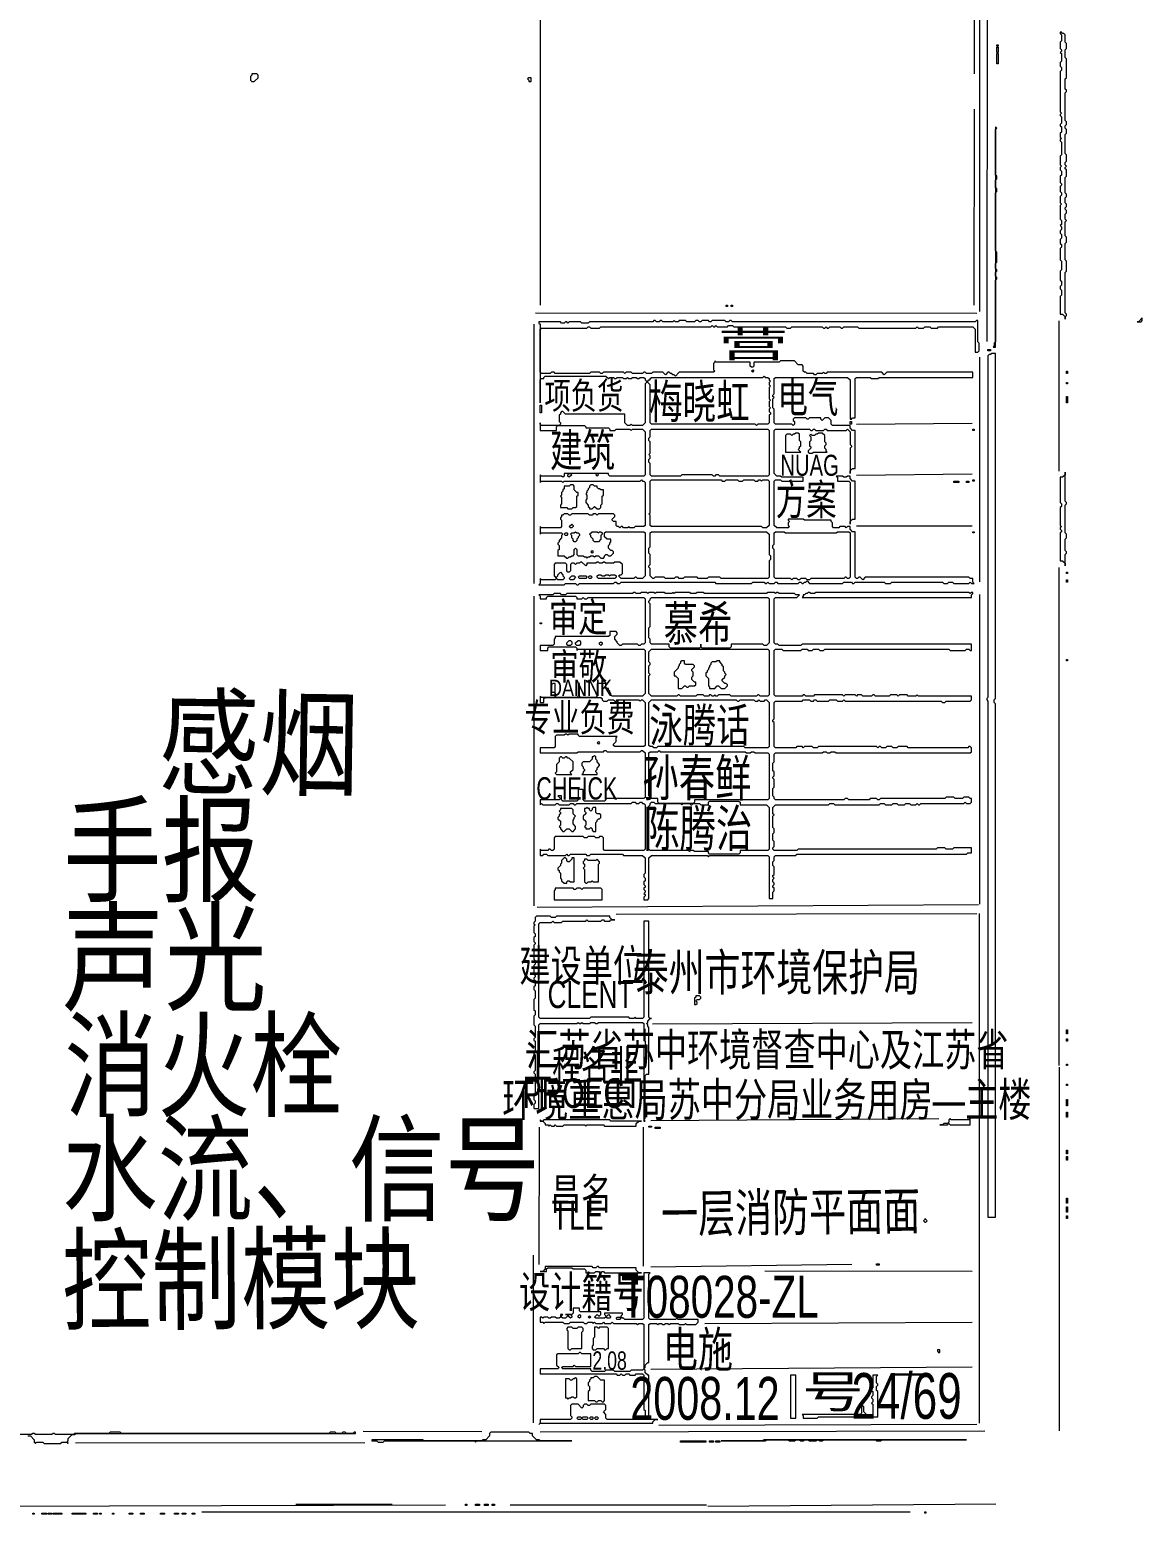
# Model space of a CAD drawing. Extents: x 25 to 4929, y 26 to 3478.
# Drawn here: x 4050 to 4929, y 35 to 1209 of the extents above; entities that cross this region are included whole.
import ezdxf

# ---------------------------------------------------------------- set-up
doc = ezdxf.new("R2010")
doc.units = 0
for name, color, linetype, lineweight in [('OCR_TEXT', 6, 'Continuous', 0), ('TRACE_CURVE', 6, 'Continuous', 0), ('TRACE_STRAIGHT', 5, 'Continuous', 0), ('TRACE_TEXT_SYMBOL', 6, 'Continuous', 0)]:
    doc.layers.add(name, color=color, linetype=linetype, lineweight=lineweight)
doc.styles.add('wqy-unicode', font='wqy-unicode.lff')

msp = doc.modelspace()

# ---------------------------------------------------------------- linework, layer by layer
at = {"layer": 'TRACE_CURVE', "color": 6}
for points in [[(4864, 1207), (4864, 1206), (4865, 1205), (4865, 1200), (4864, 1199), (4864, 1194), (4865, 1193), (4865, 1192), (4864, 1191), (4865, 1190), (4865, 1184), (4864, 1183), (4864, 1180), (4865, 1179), (4865, 1177), (4864, 1176), (4864, 1144), (4865, 1143), (4864, 1142), (4864, 1141), (4865, 1140), (4865, 1135), (4864, 1134), (4864, 1133), (4865, 1132), (4865, 1128), (4864, 1127), (4864, 1124), (4865, 1123), (4864, 1122), (4864, 1121), (4865, 1120), (4865, 1110), (4864, 1109), (4864, 1102), (4865, 1101), (4864, 1100), (4864, 1098), (4865, 1097), (4865, 1094), (4864, 1093), (4864, 1088), (4865, 1087), (4865, 1086), (4864, 1085), (4864, 1081), (4865, 1080), (4865, 1078), (4864, 1077), (4864, 1072), (4865, 1071), (4864, 1070), (4864, 1059), (4865, 1058), (4865, 1055), (4864, 1054), (4865, 1053), (4865, 1051), (4864, 1050), (4864, 1048), (4865, 1047), (4865, 1044), (4864, 1043), (4864, 1040)], [(4869, 1134), (4869, 1136), (4868, 1137), (4868, 1159), (4869, 1160), (4869, 1161), (4868, 1162), (4868, 1170), (4869, 1171), (4869, 1186), (4868, 1187), (4868, 1193), (4869, 1194), (4869, 1198), (4868, 1199), (4868, 1205), (4867, 1206), (4866, 1206), (4865, 1207), (4864, 1207)], [(4864, 1040), (4865, 1039), (4865, 1037), (4864, 1036), (4864, 1027), (4865, 1026), (4865, 1019), (4864, 1018), (4864, 1011), (4865, 1010), (4865, 1007), (4864, 1006), (4864, 1004), (4865, 1003), (4865, 999), (4864, 998), (4864, 984), (4866, 984), (4868, 982), (4868, 980), (4868, 982), (4869, 983), (4869, 984), (4868, 985), (4868, 1017), (4869, 1018), (4869, 1026), (4868, 1027), (4868, 1040), (4869, 1041), (4869, 1045), (4868, 1046), (4868, 1057), (4869, 1058), (4868, 1059), (4868, 1063), (4869, 1064), (4869, 1066), (4868, 1067), (4868, 1068), (4869, 1069), (4869, 1071), (4868, 1072), (4868, 1076), (4869, 1077), (4869, 1079), (4868, 1080), (4868, 1092), (4869, 1093), (4869, 1098), (4868, 1099), (4868, 1100), (4869, 1101), (4868, 1102), (4868, 1104), (4869, 1105), (4869, 1110), (4868, 1111), (4868, 1126), (4869, 1127), (4869, 1130), (4868, 1131), (4868, 1133), (4869, 1134)], [(4543, 979), (4542, 978), (4492, 978), (4491, 977), (4486, 977), (4485, 978), (4476, 978), (4475, 977), (4474, 978), (4473, 978), (4472, 977), (4470, 977), (4469, 978), (4452, 978), (4452, 977), (4453, 976), (4453, 914), (4453, 932), (4454, 933), (4456, 933), (4456, 934), (4457, 935), (4505, 935), (4507, 933), (4508, 934), (4511, 934), (4512, 933), (4513, 933), (4514, 934), (4518, 934), (4519, 933), (4521, 933), (4522, 934), (4523, 933), (4525, 933), (4526, 934), (4529, 934), (4530, 933), (4531, 933), (4532, 934), (4535, 934), (4536, 933), (4536, 932), (4537, 931), (4537, 930), (4536, 929), (4536, 898), (4534, 896), (4526, 896), (4525, 897), (4524, 896), (4522, 896), (4520, 898), (4520, 905), (4473, 905), (4471, 907), (4470, 907), (4469, 906), (4469, 905), (4468, 904), (4468, 899), (4469, 898), (4469, 897), (4468, 896)], [(4500, 973), (4501, 974), (4588, 974), (4589, 975), (4590, 974), (4591, 974), (4592, 975), (4593, 974), (4601, 974), (4602, 975), (4605, 975), (4606, 974), (4647, 974), (4648, 973), (4651, 973), (4652, 974), (4676, 974), (4677, 973), (4678, 973), (4679, 974), (4680, 973), (4681, 973), (4682, 974), (4690, 974), (4691, 973), (4692, 973), (4693, 974), (4704, 974), (4705, 973), (4750, 973), (4751, 974), (4752, 973), (4756, 973), (4757, 974), (4761, 974), (4762, 973), (4767, 973), (4768, 974), (4795, 974), (4797, 972), (4797, 954), (4799, 954), (4800, 955), (4800, 961), (4799, 962), (4799, 979), (4798, 979), (4797, 978), (4605, 978), (4604, 979), (4603, 979), (4602, 978), (4600, 978), (4599, 979), (4589, 979), (4588, 978), (4587, 978), (4586, 979), (4581, 979), (4580, 978), (4579, 978), (4578, 979), (4576, 979), (4575, 978)], [(4575, 978), (4569, 978), (4568, 979), (4563, 979), (4562, 978), (4560, 978), (4559, 979), (4558, 978), (4550, 978), (4549, 979), (4548, 979), (4547, 978), (4545, 978), (4544, 979), (4543, 979)], [(4669, 937), (4664, 937), (4663, 938), (4662, 938), (4661, 939), (4661, 943), (4660, 944), (4657, 944), (4654, 947), (4643, 947), (4642, 946), (4622, 946), (4622, 943), (4621, 942), (4620, 942), (4619, 943), (4619, 946), (4592, 946), (4591, 947), (4591, 946), (4590, 945), (4590, 940), (4591, 939), (4590, 938), (4563, 938), (4560, 935), (4559, 936), (4558, 936), (4557, 937), (4556, 937), (4555, 938), (4554, 938), (4552, 936), (4550, 938), (4542, 938), (4541, 937), (4537, 937), (4536, 938), (4535, 938), (4534, 937), (4526, 937), (4525, 938), (4521, 938), (4520, 937), (4519, 938), (4503, 938), (4502, 937), (4501, 937), (4500, 938), (4493, 938), (4492, 937), (4465, 937), (4464, 938), (4462, 938), (4461, 937), (4454, 937), (4453, 938), (4453, 972), (4454, 973), (4490, 973), (4491, 974), (4492, 974), (4493, 973), (4500, 973)], [(4698, 858), (4698, 860), (4700, 862), (4702, 862), (4702, 892), (4700, 892), (4698, 894), (4698, 896), (4684, 896), (4683, 897), (4683, 900), (4681, 902), (4678, 902), (4676, 900), (4675, 901), (4675, 902), (4666, 902), (4665, 901), (4664, 901), (4663, 902), (4654, 902), (4653, 901), (4653, 900), (4654, 899), (4654, 897), (4653, 896), (4652, 897), (4639, 897), (4638, 898), (4638, 909), (4637, 910), (4637, 917), (4638, 918), (4637, 919), (4637, 920), (4638, 921), (4638, 933), (4639, 934), (4696, 934), (4698, 932), (4698, 901), (4699, 901), (4700, 902), (4702, 902), (4702, 933), (4703, 934), (4714, 934), (4715, 933), (4720, 933), (4721, 934), (4795, 934), (4795, 938), (4727, 938), (4725, 936), (4723, 938), (4680, 938), (4679, 937), (4678, 937), (4677, 938), (4676, 937), (4672, 937), (4671, 936), (4670, 936), (4669, 937)], [(4468, 896), (4454, 896), (4453, 897), (4453, 898), (4453, 892), (4466, 892), (4466, 895), (4467, 896), (4488, 896), (4489, 895), (4489, 894), (4507, 894), (4508, 893), (4508, 892), (4512, 892), (4513, 893), (4524, 893), (4525, 892), (4526, 893), (4534, 893), (4536, 891), (4536, 857), (4535, 856), (4508, 856), (4507, 857), (4507, 858), (4472, 858), (4472, 856), (4471, 855), (4470, 856), (4454, 856), (4453, 857), (4453, 851), (4454, 852), (4470, 852), (4471, 851), (4472, 852), (4532, 852), (4533, 853), (4534, 852), (4535, 852), (4536, 851), (4536, 817), (4535, 816), (4528, 816), (4527, 815), (4524, 815), (4523, 816), (4522, 815), (4519, 815), (4518, 816), (4517, 816), (4516, 815), (4515, 816), (4514, 816), (4513, 817), (4513, 820), (4511, 820), (4510, 821), (4510, 822), (4512, 824), (4512, 825), (4511, 826), (4499, 826)], [(4793, 775), (4792, 776), (4710, 776), (4708, 774), (4706, 776), (4705, 776), (4704, 775), (4703, 775), (4702, 776), (4702, 812), (4700, 812), (4698, 814), (4698, 816), (4696, 816), (4695, 815), (4694, 816), (4690, 816), (4689, 815), (4685, 815), (4684, 816), (4684, 819), (4683, 820), (4683, 821), (4662, 821), (4661, 822), (4649, 822), (4649, 821), (4650, 820), (4649, 819), (4649, 817), (4650, 816), (4649, 815), (4640, 815), (4638, 817), (4638, 852), (4639, 853), (4643, 853), (4644, 852), (4661, 852), (4661, 855), (4644, 855), (4643, 856), (4640, 856), (4638, 858), (4638, 892), (4639, 893), (4666, 893), (4667, 892), (4668, 892), (4669, 893), (4670, 893), (4671, 892), (4677, 892), (4678, 893), (4679, 893), (4680, 892), (4695, 892), (4696, 893), (4698, 891), (4698, 881), (4699, 880), (4699, 879), (4698, 878), (4698, 858)], [(4499, 826), (4498, 825), (4497, 826), (4495, 826), (4494, 825), (4492, 825), (4491, 826), (4478, 826), (4477, 825), (4476, 825), (4475, 826), (4472, 826), (4471, 825), (4470, 825), (4470, 824), (4469, 823), (4469, 822), (4470, 821), (4470, 816), (4469, 815), (4454, 815), (4453, 816), (4453, 810), (4454, 811), (4470, 811), (4471, 810), (4470, 809), (4470, 807), (4468, 805), (4468, 804), (4467, 803), (4467, 802), (4468, 801), (4468, 798), (4467, 797), (4467, 793), (4472, 793), (4474, 791), (4475, 791), (4476, 792), (4477, 792), (4478, 793), (4479, 793), (4480, 794), (4480, 798), (4481, 799), (4482, 798), (4482, 794), (4483, 793), (4487, 793), (4488, 792), (4489, 792), (4490, 791), (4491, 792), (4492, 792), (4493, 793), (4495, 793), (4496, 792), (4497, 793), (4499, 793), (4501, 791), (4503, 791), (4504, 792), (4504, 793)], [(4504, 793), (4505, 794), (4506, 794), (4507, 793), (4509, 793), (4511, 795), (4511, 796), (4510, 797), (4509, 797), (4507, 799), (4507, 801), (4508, 802), (4508, 803), (4509, 804), (4509, 806), (4506, 806), (4504, 808), (4504, 811), (4505, 812), (4535, 812), (4536, 811), (4536, 777), (4534, 775), (4530, 775), (4529, 776), (4528, 776), (4527, 775), (4517, 775), (4515, 777), (4516, 778), (4517, 778), (4518, 779), (4518, 786), (4516, 788), (4512, 788), (4511, 787), (4505, 787), (4504, 788), (4503, 788), (4502, 787), (4500, 787), (4499, 788), (4498, 788), (4497, 787), (4490, 787), (4490, 786), (4489, 785), (4486, 788), (4485, 788), (4484, 787), (4482, 787), (4481, 786), (4480, 787), (4478, 787), (4477, 786), (4477, 781), (4476, 780), (4475, 780), (4474, 781), (4474, 786), (4473, 787), (4465, 787), (4464, 786), (4464, 777)], [(4464, 777), (4466, 775), (4465, 774), (4454, 774), (4453, 775), (4453, 771), (4452, 770), (4472, 770), (4473, 771), (4481, 771), (4482, 770), (4483, 770), (4484, 771), (4511, 771), (4512, 772), (4513, 772), (4514, 771), (4516, 771), (4517, 772), (4591, 772), (4592, 771), (4620, 771), (4621, 772), (4630, 772), (4631, 771), (4632, 771), (4633, 772), (4634, 771), (4638, 771), (4639, 772), (4640, 772), (4641, 771), (4657, 771), (4658, 772), (4659, 772), (4660, 771), (4661, 771), (4662, 772), (4663, 772), (4664, 773), (4666, 771), (4692, 771), (4693, 772), (4699, 772), (4700, 771), (4701, 771), (4702, 772), (4725, 772), (4726, 771), (4730, 771), (4731, 772), (4771, 772), (4772, 771), (4775, 771), (4776, 772), (4779, 772), (4780, 771), (4792, 771), (4793, 772), (4794, 771), (4796, 771), (4795, 772), (4795, 775), (4793, 775)], [(4527, 764), (4526, 763), (4474, 763), (4473, 762), (4470, 762), (4469, 763), (4464, 763), (4463, 762), (4452, 762), (4453, 761), (4453, 759), (4458, 759), (4458, 760), (4459, 761), (4481, 761), (4482, 760), (4482, 759), (4486, 759), (4487, 760), (4488, 759), (4490, 759), (4491, 760), (4535, 760), (4536, 759), (4536, 724), (4535, 723), (4533, 723), (4532, 722), (4531, 722), (4530, 723), (4518, 723), (4517, 722), (4516, 722), (4514, 724), (4514, 725), (4512, 727), (4512, 729), (4514, 731), (4514, 732), (4513, 733), (4508, 733), (4508, 730), (4507, 729), (4465, 729), (4465, 728), (4464, 727), (4464, 723), (4463, 722), (4453, 722), (4453, 718), (4459, 718), (4459, 720), (4460, 721), (4481, 721), (4482, 720), (4482, 718), (4483, 719), (4535, 719), (4536, 718), (4536, 684), (4534, 682), (4510, 682), (4509, 683), (4509, 684)], [(4577, 764), (4576, 763), (4572, 763), (4571, 764), (4560, 764), (4559, 763), (4558, 764), (4557, 763), (4552, 763), (4551, 764), (4545, 764), (4544, 763), (4543, 764), (4539, 764), (4538, 763), (4537, 764), (4533, 764), (4532, 763), (4529, 763), (4528, 764), (4527, 764)], [(4718, 682), (4717, 683), (4716, 683), (4715, 682), (4708, 682), (4707, 683), (4704, 683), (4703, 682), (4702, 683), (4694, 683), (4693, 682), (4692, 683), (4670, 683), (4669, 682), (4663, 682), (4662, 683), (4661, 683), (4660, 682), (4639, 682), (4638, 683), (4638, 718), (4639, 719), (4644, 719), (4645, 718), (4659, 718), (4660, 719), (4664, 719), (4665, 718), (4668, 718), (4669, 719), (4673, 719), (4674, 718), (4677, 718), (4678, 719), (4776, 719), (4777, 718), (4789, 718), (4790, 719), (4792, 719), (4793, 718), (4794, 718), (4794, 723), (4660, 723), (4659, 722), (4642, 722), (4641, 723), (4639, 723), (4638, 724), (4638, 759), (4639, 760), (4656, 760), (4658, 762), (4655, 762), (4654, 763), (4642, 763), (4641, 764), (4640, 764), (4639, 763), (4638, 764), (4633, 764), (4632, 763), (4583, 763), (4582, 764), (4577, 764)], [(4509, 684), (4508, 685), (4508, 686), (4507, 687), (4507, 688), (4506, 688), (4505, 689), (4505, 693), (4504, 692), (4498, 692), (4498, 682), (4497, 681), (4485, 681), (4484, 682), (4484, 692), (4483, 692), (4483, 682), (4482, 681), (4466, 681), (4465, 682), (4465, 692), (4463, 692), (4462, 691), (4462, 685), (4464, 685), (4465, 684), (4465, 682), (4464, 681), (4454, 681), (4453, 682), (4453, 677), (4456, 677), (4456, 680), (4457, 681), (4501, 681), (4502, 680), (4502, 679), (4503, 678), (4506, 678), (4507, 679), (4511, 679), (4512, 678), (4513, 678), (4514, 679), (4531, 679), (4532, 678), (4533, 679), (4534, 679), (4536, 677), (4536, 643), (4535, 642), (4512, 642), (4511, 643), (4511, 644), (4513, 646), (4513, 649), (4514, 650), (4484, 650), (4483, 651), (4483, 652), (4476, 652), (4475, 651), (4474, 652), (4473, 652)], [(4791, 641), (4744, 641), (4743, 642), (4736, 642), (4735, 641), (4732, 641), (4731, 642), (4727, 642), (4726, 641), (4723, 641), (4722, 642), (4721, 642), (4720, 641), (4719, 642), (4673, 642), (4672, 641), (4669, 641), (4668, 642), (4662, 642), (4661, 641), (4660, 642), (4656, 642), (4655, 641), (4639, 641), (4638, 642), (4638, 661), (4637, 662), (4637, 663), (4638, 664), (4638, 677), (4639, 678), (4660, 678), (4661, 679), (4666, 679), (4667, 678), (4669, 678), (4670, 679), (4671, 679), (4672, 678), (4681, 678), (4682, 679), (4687, 679), (4688, 678), (4692, 678), (4693, 679), (4694, 678), (4770, 678), (4771, 677), (4773, 677), (4774, 678), (4793, 678), (4794, 679), (4794, 682), (4752, 682), (4751, 683), (4750, 682), (4744, 682), (4743, 683), (4737, 683), (4736, 682), (4735, 683), (4730, 683), (4729, 682), (4718, 682)], [(4473, 652), (4472, 651), (4466, 651), (4465, 650), (4465, 642), (4464, 641), (4453, 641), (4453, 637), (4482, 637), (4483, 638), (4503, 638), (4504, 639), (4505, 639), (4506, 638), (4532, 638), (4533, 639), (4534, 639), (4536, 637), (4536, 602), (4535, 601), (4505, 601), (4505, 600), (4504, 599), (4488, 599), (4487, 600), (4487, 608), (4483, 608), (4483, 600), (4482, 599), (4471, 599), (4470, 600), (4470, 603), (4467, 603), (4469, 601), (4468, 600), (4453, 600), (4453, 596), (4454, 597), (4455, 596), (4465, 596), (4466, 597), (4467, 597), (4468, 596), (4476, 596), (4477, 597), (4479, 597), (4480, 596), (4481, 596), (4482, 597), (4525, 597), (4526, 598), (4528, 598), (4529, 597), (4531, 597), (4532, 598), (4533, 598), (4534, 597), (4535, 597), (4536, 596), (4536, 561), (4535, 560), (4504, 560), (4503, 561), (4503, 570)], [(4736, 596), (4741, 596), (4742, 597), (4745, 597), (4746, 596), (4750, 596), (4751, 597), (4752, 596), (4753, 596), (4754, 597), (4788, 597), (4789, 598), (4790, 597), (4793, 597), (4794, 598), (4794, 601), (4793, 601), (4792, 602), (4788, 602), (4787, 601), (4781, 601), (4780, 602), (4774, 602), (4773, 601), (4722, 601), (4721, 600), (4720, 600), (4719, 601), (4714, 601), (4713, 600), (4697, 600), (4696, 601), (4694, 601), (4693, 600), (4639, 600), (4638, 601), (4638, 602), (4637, 603), (4637, 609), (4638, 610), (4638, 616), (4637, 617), (4637, 618), (4638, 619), (4638, 622), (4637, 623), (4637, 629), (4638, 630), (4638, 636), (4639, 637), (4676, 637), (4677, 638), (4679, 638), (4680, 637), (4682, 637), (4683, 638), (4686, 638), (4687, 637), (4793, 637), (4794, 638), (4794, 641), (4793, 642), (4792, 642), (4791, 641)], [(4633, 556), (4634, 555), (4634, 522), (4637, 522), (4637, 527), (4638, 528), (4638, 530), (4637, 531), (4637, 532), (4638, 533), (4638, 534), (4637, 535), (4637, 537), (4638, 538), (4637, 539), (4637, 540), (4638, 541), (4638, 547), (4637, 548), (4637, 551), (4638, 552), (4638, 555), (4639, 556), (4655, 556), (4656, 557), (4790, 557), (4791, 558), (4794, 558), (4794, 562), (4780, 562), (4779, 561), (4774, 561), (4773, 562), (4767, 562), (4766, 561), (4657, 561), (4656, 560), (4638, 560), (4637, 561), (4637, 562), (4638, 563), (4638, 567), (4637, 568), (4637, 573), (4638, 574), (4638, 577), (4637, 578), (4637, 587), (4638, 588), (4637, 589), (4637, 594), (4639, 596), (4681, 596), (4682, 597), (4685, 597), (4686, 596), (4721, 596), (4722, 597), (4725, 597), (4726, 596), (4731, 596), (4732, 597), (4735, 597), (4736, 596)], [(4503, 570), (4502, 571), (4500, 571), (4499, 570), (4497, 570), (4496, 571), (4491, 571), (4490, 570), (4488, 570), (4487, 571), (4465, 571), (4464, 570), (4464, 561), (4463, 560), (4462, 560), (4461, 561), (4460, 561), (4459, 560), (4454, 560), (4453, 561), (4453, 556), (4455, 556), (4456, 557), (4458, 557), (4459, 556), (4473, 556), (4474, 557), (4475, 556), (4476, 556), (4477, 557), (4489, 557), (4490, 556), (4492, 556), (4493, 557), (4518, 557), (4519, 556), (4534, 556), (4536, 554), (4536, 542), (4535, 541), (4535, 539), (4536, 538), (4536, 536), (4535, 535), (4535, 533), (4536, 532), (4536, 531), (4535, 530), (4535, 529), (4536, 528), (4536, 527), (4535, 526), (4536, 525), (4536, 524), (4535, 523), (4535, 521), (4538, 521), (4539, 522), (4539, 554), (4541, 556), (4585, 556), (4586, 555), (4587, 556), (4633, 556)], [(4450, 508), (4449, 507), (4449, 504), (4448, 503), (4448, 502), (4449, 501), (4448, 500), (4448, 495), (4449, 494), (4449, 492), (4448, 491), (4448, 488), (4449, 487), (4449, 486), (4448, 485), (4448, 474), (4449, 473), (4449, 470), (4448, 469), (4448, 462), (4449, 461), (4449, 460), (4448, 459), (4448, 458), (4449, 457), (4449, 453), (4448, 452), (4448, 450), (4449, 449), (4449, 443), (4448, 442), (4448, 434), (4449, 433), (4449, 430), (4448, 429), (4448, 422), (4449, 421), (4449, 412), (4448, 411), (4448, 410), (4449, 409), (4449, 401), (4448, 400), (4448, 399), (4449, 398), (4449, 386), (4448, 385), (4448, 384), (4449, 383), (4449, 367), (4448, 366), (4448, 363), (4449, 362), (4449, 360), (4448, 359), (4448, 356), (4452, 356), (4452, 422), (4453, 423), (4482, 423), (4483, 424), (4484, 423), (4485, 423), (4486, 424)], [(4508, 507), (4508, 508), (4466, 508), (4465, 507), (4462, 507), (4461, 508), (4450, 508)], [(4486, 424), (4487, 423), (4492, 423), (4493, 424), (4496, 424), (4497, 423), (4498, 423), (4499, 424), (4534, 424), (4535, 423), (4535, 410), (4536, 409), (4536, 407), (4537, 406), (4535, 404), (4535, 346), (4536, 346), (4535, 347), (4536, 348), (4536, 382), (4537, 383), (4539, 383), (4539, 420), (4538, 421), (4538, 422), (4537, 423), (4538, 424), (4538, 425), (4540, 427), (4541, 427), (4540, 427), (4539, 428), (4539, 504), (4535, 504), (4535, 428), (4534, 427), (4529, 427), (4528, 428), (4527, 427), (4524, 427), (4523, 428), (4493, 428), (4492, 427), (4453, 427), (4452, 428), (4452, 502), (4453, 503), (4462, 503), (4463, 504), (4464, 503), (4470, 503), (4471, 504), (4489, 504), (4490, 505), (4491, 504), (4501, 504), (4502, 505), (4503, 505), (4504, 504), (4508, 504), (4509, 505), (4512, 505), (4510, 505), (4508, 507)]]:
    msp.add_lwpolyline(points, dxfattribs=at)
for points in [[(4813, 1132), (4813, 962), (4812, 961), (4812, 959), (4811, 958), (4813, 958), (4813, 1011), (4814, 1012), (4814, 1013), (4813, 1014), (4813, 1017), (4814, 1018), (4814, 1019), (4813, 1020), (4813, 1024), (4814, 1025), (4814, 1033), (4813, 1034), (4813, 1080), (4814, 1081), (4814, 1083), (4813, 1084), (4813, 1090), (4814, 1091), (4814, 1093), (4813, 1094), (4813, 1130), (4814, 1131)], [(4810, 953), (4809, 952), (4808, 952), (4807, 951), (4807, 681), (4806, 680), (4806, 679), (4807, 678), (4807, 270), (4813, 270), (4813, 676), (4812, 677), (4812, 679), (4813, 680), (4813, 953)], [(4620, 939), (4621, 940), (4622, 939), (4621, 938)], [(4629, 934), (4630, 935), (4631, 934), (4633, 934), (4634, 933), (4634, 932), (4635, 931), (4634, 930), (4634, 928), (4635, 927), (4634, 926), (4634, 917), (4635, 916), (4634, 915), (4634, 911), (4635, 910), (4634, 909), (4634, 907), (4635, 906), (4635, 905), (4634, 904), (4634, 898), (4633, 897), (4625, 897), (4624, 896), (4623, 897), (4541, 897), (4540, 898), (4540, 928), (4538, 930), (4538, 931), (4539, 932), (4540, 932), (4540, 933), (4541, 934)], [(4540, 892), (4541, 893), (4633, 893), (4634, 892), (4634, 857), (4633, 856), (4595, 856), (4594, 857), (4592, 857), (4591, 856), (4590, 856), (4589, 857), (4565, 857), (4564, 856), (4541, 856), (4540, 857), (4540, 866), (4539, 867), (4539, 869), (4540, 870), (4540, 872), (4539, 873), (4540, 874), (4540, 883), (4539, 884), (4539, 886), (4540, 887)], [(4475, 857), (4476, 858), (4477, 858), (4478, 857), (4476, 855), (4475, 856)], [(4497, 857), (4498, 858), (4499, 857), (4498, 856)], [(4540, 852), (4541, 853), (4596, 853), (4597, 852), (4599, 852), (4600, 853), (4609, 853), (4610, 852), (4613, 852), (4614, 853), (4622, 853), (4623, 852), (4625, 852), (4626, 853), (4627, 853), (4628, 852), (4629, 853), (4633, 853), (4634, 852), (4634, 817), (4632, 815), (4629, 815), (4628, 816), (4541, 816), (4540, 817), (4540, 825), (4539, 826), (4540, 827)], [(4472, 810), (4473, 811), (4474, 811), (4475, 810), (4474, 809), (4473, 809)], [(4478, 818), (4479, 817), (4479, 816), (4478, 815), (4477, 815), (4476, 816)], [(4480, 811), (4481, 812), (4482, 811), (4483, 811), (4484, 810), (4484, 809), (4483, 808), (4483, 807), (4482, 806), (4482, 805), (4481, 804), (4480, 804), (4479, 805), (4479, 806), (4478, 807), (4478, 809), (4477, 810), (4478, 811)], [(4494, 812), (4498, 812), (4499, 811), (4500, 812), (4501, 812), (4502, 811), (4502, 810), (4501, 809), (4501, 806), (4499, 804), (4496, 804), (4495, 805), (4495, 806), (4493, 808), (4493, 809), (4492, 810)], [(4540, 811), (4541, 812), (4632, 812), (4634, 810), (4634, 794), (4635, 793), (4635, 790), (4634, 789), (4634, 776), (4633, 775), (4596, 775), (4595, 776), (4586, 776), (4585, 775), (4578, 775), (4577, 776), (4567, 776), (4566, 775), (4563, 775), (4562, 776), (4560, 776), (4559, 775), (4552, 775), (4551, 776), (4544, 776), (4543, 775), (4542, 775), (4540, 777), (4540, 783), (4539, 784), (4539, 785), (4540, 786), (4540, 794), (4539, 795), (4539, 799), (4540, 800)], [(4638, 811), (4639, 812), (4646, 812), (4647, 811), (4687, 811), (4688, 812), (4697, 812), (4698, 811), (4698, 776), (4697, 775), (4696, 775), (4695, 776), (4694, 776), (4693, 775), (4667, 775), (4666, 774), (4664, 774), (4663, 775), (4659, 775), (4658, 774), (4657, 774), (4656, 775), (4653, 775), (4652, 774), (4651, 775), (4639, 775), (4638, 776), (4638, 798), (4637, 799), (4637, 801), (4638, 802)], [(4493, 796), (4494, 797), (4495, 796), (4494, 795)], [(4469, 780), (4471, 778), (4471, 777), (4472, 776), (4472, 775), (4471, 774), (4467, 774), (4466, 775), (4466, 776), (4467, 777), (4467, 778)], [(4478, 777), (4480, 777), (4481, 776), (4479, 774), (4477, 774), (4476, 775)], [(4483, 776), (4484, 777), (4489, 777), (4490, 776), (4489, 775), (4484, 775)], [(4491, 776), (4492, 777), (4493, 777), (4494, 776), (4493, 775), (4492, 775)], [(4498, 777), (4499, 778), (4501, 778), (4502, 777), (4504, 777), (4505, 778), (4507, 778), (4508, 777), (4509, 778), (4512, 778), (4513, 777), (4513, 776), (4512, 775), (4499, 775), (4498, 776)], [(4540, 759), (4541, 760), (4633, 760), (4634, 759), (4634, 724), (4632, 722), (4630, 722), (4629, 723), (4604, 723), (4604, 721), (4603, 720), (4581, 720), (4580, 721), (4580, 723), (4580, 721), (4579, 720), (4556, 720), (4555, 721), (4555, 723), (4541, 723), (4540, 724), (4540, 727), (4539, 728), (4539, 736), (4540, 737), (4540, 755), (4539, 756), (4539, 757), (4540, 758)], [(4476, 726), (4477, 726), (4478, 725), (4478, 723), (4477, 722), (4475, 722), (4474, 723), (4474, 724)], [(4483, 726), (4484, 726), (4485, 725), (4485, 723), (4484, 722), (4482, 722), (4481, 723), (4481, 724)], [(4500, 724), (4501, 725), (4502, 724), (4502, 723), (4501, 722), (4500, 723)], [(4541, 719), (4633, 719), (4634, 718), (4634, 683), (4633, 682), (4627, 682), (4626, 683), (4625, 683), (4624, 682), (4604, 682), (4603, 683), (4594, 683), (4593, 682), (4592, 682), (4591, 683), (4590, 682), (4589, 682), (4588, 683), (4587, 683), (4586, 682), (4583, 682), (4582, 683), (4577, 683), (4576, 682), (4564, 682), (4563, 683), (4562, 683), (4561, 682), (4541, 682), (4539, 684), (4539, 698), (4540, 699), (4539, 700), (4539, 706), (4540, 707), (4540, 708), (4539, 709), (4539, 717)], [(4541, 679), (4608, 679), (4609, 678), (4610, 678), (4611, 679), (4622, 679), (4623, 678), (4625, 678), (4626, 679), (4627, 678), (4630, 678), (4631, 679), (4632, 679), (4634, 677), (4634, 642), (4633, 641), (4615, 641), (4614, 642), (4546, 642), (4545, 641), (4543, 641), (4542, 642), (4540, 642), (4539, 643), (4539, 677)], [(4498, 645), (4499, 646), (4500, 645), (4499, 644)], [(4546, 638), (4547, 639), (4548, 638), (4615, 638), (4616, 637), (4619, 637), (4620, 638), (4622, 638), (4623, 637), (4633, 637), (4634, 636), (4634, 601), (4633, 600), (4575, 600), (4575, 598), (4574, 597), (4547, 597), (4546, 598), (4546, 601), (4541, 601), (4539, 603), (4539, 637), (4540, 638)], [(4586, 598), (4587, 599), (4610, 599), (4611, 598), (4611, 596), (4632, 596), (4634, 594), (4634, 561), (4633, 560), (4611, 560), (4611, 558), (4610, 557), (4587, 557), (4586, 558), (4586, 559), (4575, 559), (4574, 560), (4572, 560), (4571, 559), (4570, 560), (4540, 560), (4539, 561), (4539, 595), (4540, 596), (4540, 597), (4541, 598), (4543, 598), (4544, 597), (4564, 597), (4565, 596), (4566, 597), (4571, 597), (4572, 596), (4573, 596), (4574, 597), (4579, 597), (4580, 596), (4586, 596)]]:
    msp.add_lwpolyline(points, close=True, dxfattribs=at)
at = {"layer": 'TRACE_STRAIGHT', "color": 5}
for p, q in [((4796, 1390), (4796, 1174)), ((4806.3, 962.4), (4806.7, 1304.9)), ((4453.3, 991.1), (4453.4, 1286.1)), ((4800.5, 986.1), (4800.5, 1274.9)), ((4796.1, 991.1), (4796.3, 1146.1)), ((4448.3, 771.1), (4448.3, 976.1)), ((4449.4, 985), (4798.1, 984.8)), ((4863.2, 859.9), (4863.4, 978.6)), ((4800.4, 949.9), (4800.4, 772.4)), ((4703.1, 896.9), (4794.4, 897.8)), ((4703.1, 856.8), (4794.4, 857.8)), ((4703.1, 816.6), (4794.4, 816.6)), ((4863, 781), (4863, 706)), ((4863.3, 389.9), (4863.3, 783.6)), ((4448.3, 516.1), (4448.3, 761.1)), ((4800.4, 762.4), (4800.4, 517.4)), ((4450.6, 515), (4799.4, 517.1)), ((4513.1, 509.6), (4798.1, 510)), ((4800, 510), (4800, 107)), ((4541.9, 422.9), (4794.4, 423.9)), ((4863.3, 388.6), (4863.3, 101.1)), ((4452.3, 232.4), (4452.4, 341.1)), ((4534.4, 341.1), (4534.4, 231.1)), ((4540.6, 346.5), (4768.1, 348)), ((4447.4, 239.9), (4447.4, 107.4)), ((4540.6, 230.6), (4699.4, 232.9)), ((4630.6, 227.6), (4794.4, 227.3)), ((4583.1, 186), (4794.4, 186.9)), ((4540.6, 149.7), (4794.4, 151.7)), ((4546.9, 105.4), (4798.1, 106.2)), ((4313.1, 100.7), (4406.9, 100.5)), ((4453.1, 100.3), (4804.4, 101)), ((4085.6, 91.6), (4314.4, 91.7)), ((3929.4, 41.2), (4378.1, 42.5)), ((4185.6, 37), (4745.6, 36.9)), ((4260, 43), (4336, 43)), ((4429.4, 42.6), (4584.4, 42.5)), ((4585.6, 41.4), (4813.1, 43.4))]:
    msp.add_line(p, q, dxfattribs=at)
at = {"layer": 'TRACE_TEXT_SYMBOL', "color": 6}
for points in [[(4814, 1197), (4815, 1197), (4815, 1196), (4814, 1196)], [(4814, 1195), (4815, 1195), (4815, 1191), (4814, 1191)], [(4814, 1190), (4815, 1190), (4815, 1182), (4814, 1182)], [(4225, 1174), (4225, 1173), (4224, 1172), (4224, 1169), (4225, 1168), (4227, 1168), (4230, 1171), (4230, 1173), (4229, 1174)], [(4444, 1171), (4443, 1170), (4444, 1169), (4444, 1168), (4446, 1168), (4446, 1171)], [(4600, 991), (4601, 991), (4601, 990), (4600, 990)], [(4604, 991), (4605, 991), (4605, 990), (4604, 990)], [(4929, 981), (4926, 978), (4925, 978), (4928, 978), (4929, 979)], [(4807, 956), (4809, 956), (4809, 955), (4807, 955)], [(4869, 939), (4870, 939), (4870, 937), (4869, 937)], [(4869, 930), (4870, 930), (4870, 929), (4869, 929)], [(4869, 919), (4870, 919), (4870, 914), (4869, 914)], [(4453, 912), (4454, 912), (4454, 906), (4453, 906)], [(4698, 899), (4699, 899), (4699, 897), (4698, 897)], [(4795, 893), (4796, 893), (4796, 892), (4795, 892)], [(4655, 890), (4654, 889), (4653, 889), (4652, 888), (4651, 889), (4648, 889), (4647, 888), (4647, 875), (4659, 875), (4657, 877), (4658, 878), (4658, 879), (4659, 880), (4659, 883), (4658, 884), (4658, 889), (4657, 890)], [(4673, 890), (4672, 889), (4671, 889), (4670, 888), (4668, 888), (4667, 889), (4666, 888), (4667, 887), (4667, 884), (4666, 883), (4666, 880), (4667, 879), (4667, 878), (4665, 876), (4665, 875), (4666, 874), (4668, 874), (4669, 875), (4680, 875), (4679, 876), (4679, 877), (4678, 878), (4678, 880), (4679, 881), (4679, 882), (4678, 883), (4678, 888), (4676, 890)], [(4868, 859), (4868, 857), (4866, 855), (4864, 855), (4864, 835), (4865, 834), (4865, 832), (4864, 831), (4864, 817), (4865, 816), (4864, 815), (4864, 814), (4865, 813), (4865, 812), (4864, 811), (4864, 789), (4866, 789), (4868, 787), (4868, 785), (4868, 794), (4869, 795), (4869, 796), (4868, 797), (4868, 806), (4869, 807), (4869, 810), (4868, 811), (4868, 833), (4869, 834), (4869, 835), (4868, 836)], [(4477, 849), (4476, 848), (4472, 848), (4472, 846), (4471, 845), (4471, 844), (4470, 843), (4470, 841), (4469, 840), (4470, 839), (4470, 834), (4469, 833), (4469, 831), (4474, 831), (4475, 830), (4478, 830), (4479, 831), (4481, 831), (4482, 832), (4482, 840), (4483, 841), (4483, 843), (4482, 843), (4480, 845), (4480, 848), (4479, 849)], [(4493, 849), (4492, 848), (4492, 847), (4491, 846), (4491, 845), (4490, 844), (4490, 843), (4489, 842), (4490, 841), (4490, 838), (4489, 837), (4489, 835), (4491, 833), (4491, 832), (4492, 831), (4492, 830), (4494, 830), (4496, 832), (4498, 830), (4500, 830), (4501, 831), (4501, 833), (4502, 834), (4502, 840), (4503, 841), (4503, 845), (4501, 845), (4500, 846), (4499, 846), (4498, 847), (4498, 848), (4496, 848), (4495, 849)], [(4687, 856), (4688, 855), (4688, 852), (4697, 852), (4698, 851), (4698, 818), (4698, 820), (4700, 822), (4702, 822), (4702, 852), (4700, 852), (4698, 854), (4698, 856), (4696, 856), (4695, 855), (4693, 855), (4692, 856)], [(4780, 852), (4784, 852), (4784, 851), (4780, 851)], [(4790, 852), (4792, 852), (4792, 851), (4790, 851)], [(4795, 853), (4796, 853), (4796, 852), (4795, 852)], [(4795, 812), (4796, 812), (4796, 811), (4795, 811)], [(4869, 780), (4870, 780), (4870, 779), (4869, 779)], [(4665, 764), (4664, 763), (4663, 763), (4662, 762), (4661, 762), (4661, 761), (4660, 760), (4794, 760), (4794, 762), (4795, 763), (4795, 764), (4794, 764), (4793, 763), (4792, 764), (4671, 764), (4670, 763), (4667, 763), (4666, 764)], [(4869, 774), (4870, 774), (4870, 772), (4869, 772)], [(4453, 740), (4454, 740), (4454, 739), (4453, 739)], [(4565, 710), (4564, 709), (4564, 708), (4563, 707), (4563, 706), (4562, 705), (4562, 704), (4559, 701), (4559, 698), (4560, 698), (4562, 696), (4562, 688), (4565, 688), (4567, 690), (4568, 690), (4569, 689), (4570, 689), (4571, 690), (4575, 690), (4576, 691), (4576, 693), (4575, 693), (4573, 695), (4573, 697), (4574, 698), (4574, 701), (4573, 702), (4573, 703), (4575, 705), (4575, 706), (4574, 707), (4568, 707), (4567, 708), (4567, 710)], [(4593, 710), (4592, 709), (4589, 709), (4588, 708), (4588, 707), (4587, 706), (4587, 705), (4586, 704), (4586, 703), (4585, 702), (4585, 701), (4584, 700), (4584, 698), (4586, 696), (4586, 690), (4587, 689), (4587, 688), (4591, 688), (4593, 690), (4594, 690), (4596, 688), (4599, 688), (4601, 690), (4601, 691), (4600, 692), (4599, 692), (4597, 694), (4597, 695), (4599, 697), (4599, 698), (4600, 699), (4599, 700), (4599, 701), (4598, 702), (4598, 705), (4597, 706), (4597, 707), (4595, 709), (4595, 710)], [(4869, 711), (4870, 711), (4870, 710), (4869, 710)], [(4453, 664), (4454, 664), (4454, 663), (4453, 663)], [(4469, 634), (4468, 633), (4468, 630), (4466, 628), (4466, 622), (4465, 621), (4466, 620), (4478, 620), (4477, 621), (4477, 622), (4479, 624), (4479, 630), (4476, 633), (4475, 633), (4474, 634), (4473, 634), (4472, 633), (4471, 633), (4470, 634)], [(4496, 635), (4495, 634), (4494, 634), (4494, 632), (4492, 630), (4487, 630), (4486, 629), (4486, 627), (4487, 626), (4487, 625), (4488, 624), (4488, 623), (4487, 622), (4487, 621), (4486, 620), (4498, 620), (4498, 621), (4497, 622), (4497, 623), (4498, 624), (4498, 625), (4500, 627), (4500, 628), (4498, 630), (4498, 631), (4497, 632), (4497, 634)], [(4469, 593), (4469, 592), (4468, 591), (4469, 590), (4469, 589), (4468, 588), (4468, 587), (4467, 586), (4467, 585), (4469, 583), (4469, 580), (4468, 579), (4469, 578), (4469, 577), (4471, 575), (4472, 575), (4474, 577), (4476, 577), (4478, 575), (4479, 575), (4481, 577), (4481, 579), (4479, 581), (4479, 584), (4480, 585), (4480, 586), (4481, 587), (4479, 589), (4479, 592), (4478, 593)], [(4490, 594), (4489, 593), (4488, 593), (4488, 591), (4489, 590), (4489, 589), (4487, 587), (4487, 585), (4489, 583), (4489, 580), (4488, 579), (4489, 578), (4489, 577), (4492, 577), (4493, 578), (4494, 577), (4494, 576), (4495, 575), (4497, 575), (4497, 582), (4498, 583), (4498, 584), (4499, 585), (4500, 585), (4501, 586), (4501, 588), (4500, 589), (4498, 589), (4497, 590), (4497, 594), (4495, 594), (4494, 593), (4494, 592), (4493, 591), (4492, 592), (4492, 593), (4491, 593)], [(4472, 554), (4470, 552), (4470, 550), (4469, 549), (4469, 548), (4467, 546), (4467, 545), (4468, 544), (4468, 543), (4469, 542), (4469, 538), (4470, 537), (4470, 536), (4472, 534), (4474, 534), (4474, 535), (4475, 536), (4476, 536), (4477, 535), (4480, 535), (4480, 554), (4478, 554), (4478, 553), (4476, 551), (4475, 551), (4474, 552), (4474, 553), (4473, 554)], [(4488, 553), (4488, 552), (4487, 551), (4487, 550), (4488, 549), (4488, 547), (4487, 546), (4488, 545), (4488, 535), (4489, 534), (4490, 534), (4491, 535), (4493, 535), (4494, 536), (4495, 535), (4499, 535), (4499, 549), (4500, 550), (4500, 551), (4498, 553), (4497, 552), (4491, 552), (4490, 553)], [(4465, 530), (4465, 529), (4464, 528), (4464, 521), (4502, 521), (4502, 529), (4501, 530), (4487, 530), (4486, 529), (4485, 530), (4482, 530), (4481, 529), (4480, 529), (4479, 530)], [(4576, 445), (4576, 444), (4575, 443), (4575, 438), (4576, 438), (4577, 439), (4577, 440), (4576, 441), (4577, 442), (4579, 442), (4580, 443), (4580, 444), (4579, 445)], [(4869, 418), (4870, 418), (4870, 415), (4869, 415)], [(4869, 411), (4870, 411), (4870, 409), (4869, 409)], [(4869, 391), (4870, 391), (4870, 390), (4869, 390)], [(4869, 375), (4870, 375), (4870, 374), (4869, 374)], [(4869, 363), (4870, 363), (4870, 358), (4869, 358)], [(4869, 353), (4870, 353), (4870, 349), (4869, 349)], [(4453, 347), (4453, 346), (4455, 346), (4457, 344), (4457, 343), (4459, 343), (4460, 342), (4461, 343), (4462, 342), (4464, 342), (4465, 343), (4466, 342), (4471, 342), (4472, 343), (4488, 343), (4489, 342), (4490, 343), (4503, 343), (4504, 342), (4529, 342), (4529, 344), (4531, 346), (4533, 346), (4509, 346), (4508, 347), (4456, 347), (4455, 346), (4454, 346)], [(4539, 342), (4541, 342), (4541, 341), (4539, 341)], [(4544, 341), (4548, 341), (4548, 340), (4544, 340)], [(4777, 348), (4776, 347), (4776, 345), (4775, 344), (4772, 344), (4771, 343), (4769, 343), (4775, 343), (4776, 344), (4777, 343), (4793, 343), (4793, 348), (4792, 347), (4778, 347)], [(4869, 323), (4870, 323), (4870, 320), (4869, 320)], [(4869, 318), (4870, 318), (4870, 315), (4869, 315)], [(4869, 285), (4870, 285), (4870, 281), (4869, 281)], [(4869, 278), (4870, 278), (4870, 274), (4869, 274)], [(4869, 271), (4870, 271), (4870, 269), (4869, 269)], [(4757, 269), (4757, 268), (4756, 267), (4757, 266), (4758, 266), (4759, 267)], [(4457, 231), (4457, 229), (4455, 227), (4453, 227), (4458, 227), (4458, 229), (4459, 230), (4478, 230), (4479, 229), (4488, 229), (4489, 228), (4489, 226), (4496, 226), (4497, 227), (4499, 227), (4500, 226), (4501, 226), (4502, 227), (4503, 227), (4504, 226), (4533, 226), (4531, 226), (4529, 228), (4529, 230), (4500, 230), (4499, 231), (4498, 231), (4497, 230), (4495, 230), (4494, 231)], [(4719, 233), (4721, 233), (4721, 232), (4719, 232)], [(4475, 192), (4476, 193), (4477, 193), (4478, 192), (4478, 191), (4477, 190)], [(4483, 192), (4484, 193), (4485, 192), (4485, 191), (4484, 190), (4483, 191)], [(4491, 191), (4492, 192), (4493, 191), (4492, 190)], [(4507, 193), (4509, 191), (4508, 190), (4506, 190), (4505, 191)], [(4513, 190), (4514, 191), (4516, 191), (4517, 190), (4516, 189), (4514, 189)], [(4475, 183), (4474, 182), (4474, 181), (4475, 180), (4475, 166), (4476, 165), (4477, 165), (4478, 166), (4486, 166), (4486, 179), (4487, 180), (4487, 182), (4486, 183), (4483, 183), (4482, 182), (4479, 182), (4478, 183)], [(4496, 183), (4496, 175), (4495, 174), (4495, 169), (4494, 168), (4494, 166), (4495, 165), (4497, 165), (4498, 166), (4503, 166), (4504, 165), (4505, 165), (4506, 166), (4507, 166), (4507, 182), (4506, 183), (4500, 183), (4499, 182), (4498, 183)], [(4767, 165), (4767, 164), (4768, 163), (4769, 163), (4769, 165)], [(4481, 143), (4480, 142), (4479, 142), (4478, 141), (4477, 141), (4476, 142), (4473, 142), (4473, 127), (4474, 127), (4475, 126), (4476, 127), (4477, 127), (4478, 128), (4479, 128), (4480, 127), (4481, 127), (4482, 128), (4482, 142)], [(4496, 144), (4495, 143), (4493, 143), (4493, 142), (4492, 141), (4492, 140), (4491, 139), (4491, 137), (4492, 136), (4492, 133), (4491, 132), (4491, 125), (4496, 125), (4497, 124), (4498, 124), (4499, 125), (4501, 125), (4502, 124), (4503, 124), (4504, 125), (4504, 141), (4501, 141), (4498, 144)], [(4651, 145), (4651, 111), (4655, 111), (4655, 145)], [(4716, 145), (4716, 135), (4715, 134), (4715, 133), (4716, 132), (4716, 129), (4715, 128), (4715, 127), (4716, 126), (4716, 124), (4715, 123), (4716, 122), (4716, 112), (4720, 112), (4720, 132), (4719, 133), (4719, 136), (4720, 137), (4720, 138), (4719, 139), (4719, 144), (4720, 145)], [(4731, 146), (4760, 146), (4760, 145), (4731, 145)], [(4707, 122), (4707, 115), (4706, 114), (4660, 114), (4661, 113), (4661, 111), (4672, 111), (4673, 112), (4711, 112), (4711, 114), (4709, 116), (4709, 120)], [(4482, 111), (4483, 112), (4485, 112), (4486, 111), (4485, 110), (4483, 110)], [(4486, 111), (4487, 112), (4490, 112), (4491, 111), (4490, 110), (4487, 110)], [(4492, 111), (4493, 112), (4494, 112), (4495, 111), (4494, 110), (4493, 110)], [(4496, 111), (4497, 112), (4498, 112), (4499, 111), (4498, 110), (4497, 110)], [(4414, 100), (4413, 99), (4413, 97), (4410, 94), (4408, 94), (4407, 93), (4361, 93), (4360, 94), (4320, 94), (4320, 93), (4324, 93), (4325, 92), (4329, 92), (4330, 93), (4401, 93), (4402, 92), (4403, 93), (4478, 93), (4453, 93), (4452, 94), (4450, 94), (4447, 97), (4447, 99), (4445, 99), (4444, 100)], [(4630, 94), (4629, 93), (4596, 93), (4631, 93), (4632, 94), (4649, 94), (4650, 93), (4654, 93), (4655, 94), (4658, 94), (4659, 93), (4661, 93), (4662, 94), (4665, 94), (4666, 93), (4671, 93), (4672, 94), (4673, 94), (4674, 93), (4676, 93), (4677, 94), (4718, 94), (4719, 93), (4722, 93), (4723, 94), (4790, 94)], [(4564, 93), (4584, 93), (4584, 92), (4564, 92)], [(4587, 93), (4590, 93), (4590, 92), (4587, 92)], [(4592, 93), (4595, 93), (4595, 92), (4592, 92)], [(4052, 36), (4053, 36), (4053, 35), (4052, 35)], [(4059, 36), (4063, 36), (4063, 35), (4059, 35)], [(4064, 36), (4067, 36), (4067, 35), (4064, 35)], [(4068, 36), (4075, 36), (4075, 35), (4068, 35)], [(4083, 36), (4094, 36), (4094, 35), (4083, 35)], [(4100, 36), (4103, 36), (4103, 35), (4100, 35)], [(4105, 36), (4106, 36), (4106, 35), (4105, 35)], [(4115, 36), (4116, 36), (4116, 35), (4115, 35)], [(4128, 36), (4131, 36), (4131, 35), (4128, 35)], [(4137, 36), (4140, 36), (4140, 35), (4137, 35)], [(4153, 36), (4156, 36), (4156, 35), (4153, 35)], [(4164, 36), (4167, 36), (4167, 35), (4164, 35)], [(4170, 36), (4173, 36), (4173, 35), (4170, 35)], [(4178, 36), (4180, 36), (4180, 35), (4178, 35)], [(4394, 43), (4395, 43), (4395, 42), (4394, 42)], [(4402, 43), (4405, 43), (4405, 42), (4402, 42)], [(4409, 43), (4412, 43), (4412, 42), (4409, 42)], [(4415, 43), (4417, 43), (4417, 42), (4415, 42)], [(4757, 37), (4758, 37), (4758, 36), (4757, 36)]]:
    msp.add_lwpolyline(points, close=True, dxfattribs=at)
for points in [[(4503, 116), (4505, 118), (4505, 121), (4504, 122), (4493, 122), (4492, 121), (4491, 121), (4490, 122), (4488, 122), (4487, 121), (4487, 120), (4486, 119), (4483, 122), (4478, 122), (4477, 121), (4477, 113), (4478, 112), (4478, 111), (4477, 110), (4453, 110), (4453, 107), (4452, 106), (4453, 107), (4542, 107), (4542, 108), (4544, 110), (4546, 110), (4540, 110), (4539, 111), (4539, 145), (4538, 145), (4536, 147), (4536, 149), (4535, 150), (4536, 151), (4536, 153), (4538, 155), (4539, 155), (4539, 185), (4540, 186), (4545, 186), (4546, 185), (4547, 186), (4549, 186), (4550, 185), (4551, 185), (4552, 186), (4554, 186), (4555, 185), (4556, 186), (4562, 186), (4563, 185), (4567, 185), (4568, 186), (4569, 185), (4576, 185), (4578, 187), (4578, 189), (4562, 189), (4561, 190), (4560, 189), (4540, 189), (4539, 190), (4539, 225)], [(4535, 226), (4535, 190), (4534, 189), (4520, 189), (4519, 190), (4518, 190), (4517, 191), (4517, 192), (4518, 193), (4518, 194), (4504, 194), (4504, 193), (4505, 192), (4505, 191), (4504, 190), (4497, 190), (4496, 191), (4498, 193), (4499, 192), (4500, 192), (4501, 193), (4501, 195), (4485, 195), (4484, 196), (4484, 198), (4479, 198), (4479, 194), (4478, 193), (4473, 193), (4474, 193), (4475, 192), (4473, 190), (4471, 190), (4470, 191), (4470, 192), (4471, 193), (4469, 193), (4469, 191), (4468, 190), (4466, 190), (4465, 191), (4462, 191), (4461, 190), (4460, 190), (4459, 191), (4456, 191), (4455, 190), (4454, 191), (4453, 191), (4453, 187), (4455, 187), (4456, 186), (4457, 187), (4471, 187), (4472, 186), (4476, 186), (4477, 187), (4487, 187), (4488, 186), (4490, 186), (4491, 187), (4494, 187), (4495, 186), (4496, 187)], [(4539, 225), (4540, 226), (4535, 226)], [(4496, 187), (4497, 186), (4502, 186), (4503, 187), (4504, 186), (4509, 186), (4510, 187), (4511, 186), (4529, 186), (4530, 185), (4531, 186), (4534, 186), (4535, 185), (4535, 150), (4534, 149), (4525, 149), (4524, 148), (4512, 148), (4511, 149), (4505, 149), (4504, 148), (4494, 148), (4493, 149), (4493, 150), (4471, 150), (4470, 151), (4471, 152), (4479, 152), (4480, 153), (4481, 152), (4493, 152), (4493, 162), (4486, 162), (4485, 163), (4484, 163), (4483, 162), (4467, 162), (4466, 161), (4466, 153), (4468, 151), (4467, 150), (4453, 150), (4453, 146), (4513, 146), (4514, 145), (4516, 145), (4517, 146), (4518, 145), (4520, 145), (4521, 146), (4523, 146), (4524, 145), (4528, 145), (4529, 146), (4534, 146), (4535, 145), (4535, 118), (4536, 117), (4536, 112), (4534, 110), (4506, 110), (4505, 111), (4505, 114), (4503, 116)], [(4048, 97), (4050, 97), (4053, 94), (4053, 92), (4054, 91), (4055, 92), (4060, 92), (4061, 91), (4074, 91), (4075, 92), (4079, 92), (4080, 91), (4079, 92), (4080, 93), (4080, 95), (4083, 98), (4085, 98), (4086, 99), (4307, 99), (4307, 100), (4306, 100), (4305, 99), (4300, 99), (4299, 100), (4297, 100), (4296, 99), (4292, 99), (4291, 100), (4287, 100), (4286, 99), (4122, 99), (4121, 100), (4113, 100), (4112, 99), (4085, 99), (4084, 98), (4070, 98), (4069, 99), (4068, 99), (4067, 98), (4054, 98), (4053, 99), (4052, 99), (4051, 98), (4036, 98)]]:
    msp.add_lwpolyline(points, dxfattribs=at)

# ---------------------------------------------------------------- texts
at = {"layer": 'OCR_TEXT', "color": 6, "style": 'wqy-unicode'}
for s, height, width, p in [('营', 20.7, 2.005797, (4593, 949.7)), ('项负货', 21.17, 0.72, (4456.4, 909)), ('梅晓虹', 27.01, 0.72, (4539.1, 901.4)), ('电气', 24.52, 0.72, (4640.6, 906.1)), ('建筑', 26.1, 0.72, (4460.8, 863.3)), ('NUAG', 16.61, 0.72, (4642.9, 856.2)), ('方案', 24.52, 0.72, (4639.2, 825.2)), ('审定', 23.04, 0.735379, (4460, 732.8)), ('慕希', 27.68, 0.72, (4550.6, 725.5)), ('审敬', 21.26, 0.776758, (4461, 694.8)), ('DANNK', 13, 0.818824, (4460, 682)), ('专业负费', 22.14, 0.72, (4440.6, 654)), ('泳腾话', 26.89, 0.72, (4539.4, 645.5)), ('孙春鲜', 29.26, 0.72, (4533.8, 602.7)), ('CHEICK', 17.59, 0.72, (4450, 600.2)), ('手报', 67.72, 0.840987, (4076, 526.3)), ('陈腾治', 29.26, 0.72, (4534.6, 562.8)), ('声光', 69.29, 0.857014, (4075, 440.5)), ('建设单位', 25.09, 0.72, (4436.6, 456.4)), ('泰州市环境保护局', 28.88, 0.72, (4526.3, 449.1)), ('CLENT', 21.5, 0.72, (4458.9, 435.3)), ('消火栓', 67.22, 0.799449, (4077, 356.4)), ('汇苏省苏中环境督查中心及江苏省', 25.871, 0.72, (4442.1, 389.5)), ('工程名非', 23.14, 0.72, (4439.8, 378.9)), ('环境重惠局苏中分局业务用房—主楼', 26.655, 0.72, (4423, 349.6)), ('PROECT', 23.43, 0.72, (4439.2, 356.3)), ('水流、信号', 67.87, 0.816958, (4075, 274.1)), ('昌名', 24.73, 0.724592, (4461, 276.1)), ('TLE', 23.1, 0.72, (4462.2, 260)), ('设计籍号', 25.09, 0.72, (4436.3, 198.4)), ('T08028-ZL', 33.19, 0.72, (4516.9, 190.4)), ('电施', 27.93, 0.727248, (4550, 151.5)), ('2.08', 14.53, 0.72, (4494.3, 149.3)), ('2008.12', 33.91, 0.72, (4524.3, 109.7)), ('号', 25.7, 1.39499, (4660, 119.2)), ('24/69', 36.16, 0.72, (4699.1, 110.5))]:
    msp.add_text(s, height=height, dxfattribs=dict(at, width=width)).set_placement(p)
for s, height, rotation, width, p in [('感烟', 67.62, -0.8681, 0.8606, (4151, 612.2)), ('一层消防平面面', 29.79, 0.769, 0.72, (4548.8, 257.7)), ('控制模块', 65.43, 0.3661, 0.792663, (4075.2, 187.2))]:
    msp.add_text(s, height=height, rotation=rotation, dxfattribs=dict(at, width=width)).set_placement(p)

doc.saveas('drawing.dxf')
